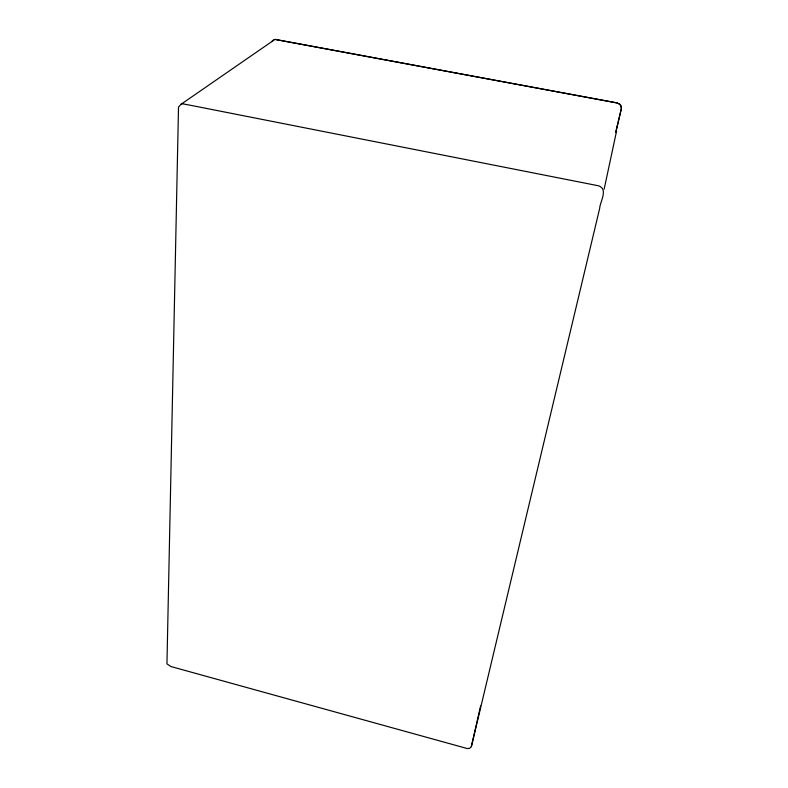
<?xml version="1.0" encoding="UTF-8"?>
<svg xmlns="http://www.w3.org/2000/svg" width="788" height="788" viewBox="0 0 788 788"><rect width="100%" height="100%" fill="white"/><g stroke="black" fill="none" stroke-linecap="round" stroke-linejoin="round"><path stroke-width="1.18" d="M615.743 132.364L621.417 108.448L620.806 105.454M604.15 189.15L616.571 131.074M621.407 108.448L618.206 122.032M620.796 105.454L617.457 103.001L274.982 39.4L180.954 104.351L178.512 107.07L166.948 663.851L170.858 666.52L467.176 748.521L469.559 748.383L471.342 746.669L480.601 705.95M615.94 131.586L617.93 123.223M471.342 746.669L599.688 208.347C599.826 202.161 608.612 189.13 598.565 185.801L193.356 105.838L182.737 103.819L180.954 104.351M271.791 41.587L273.564 39.883M274.992 39.4L617.467 103.001M619.24 103.75L620.176 104.499M621.082 106.38L621.417 108.389"/></g></svg>
